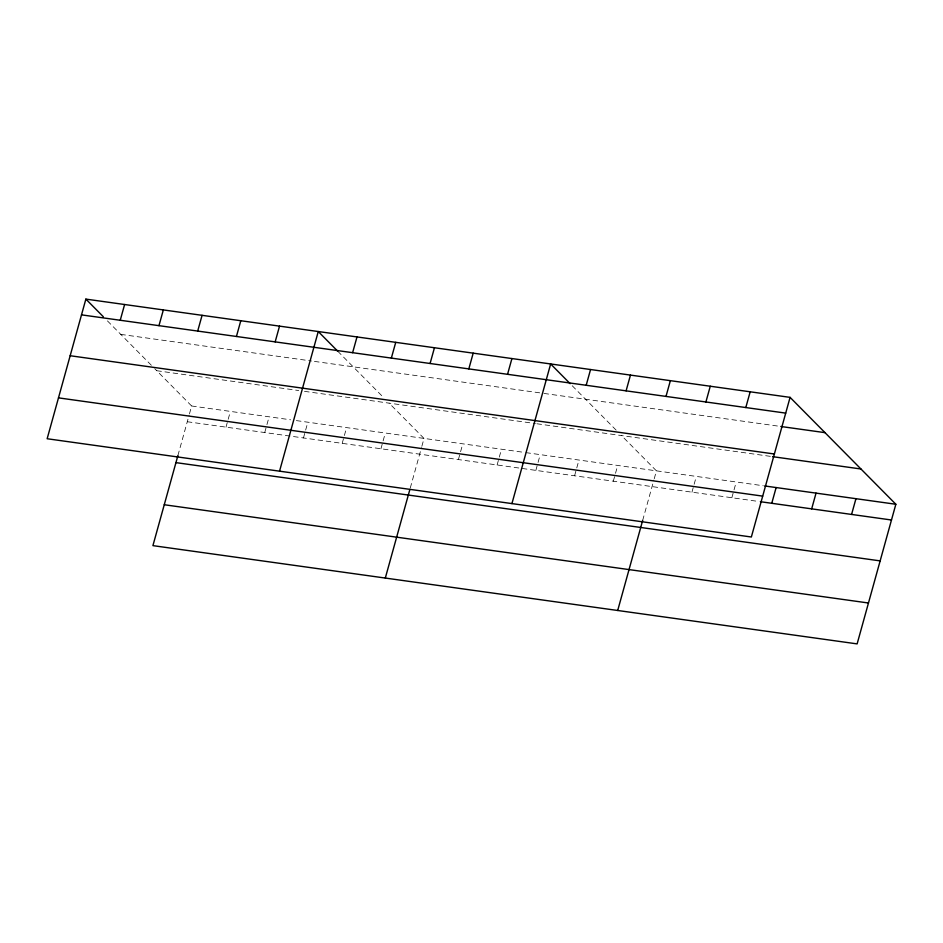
<?xml version="1.0" encoding="UTF-8"?>
<svg xmlns="http://www.w3.org/2000/svg" width="943" height="943" viewBox="0 0 943 943"><rect width="100%" height="100%" fill="white"/><g stroke="black" fill="none" stroke-linecap="round" stroke-linejoin="round"><path stroke-width="0.71" stroke-dasharray="4.71 3.54" d="M177.897 455.575L189.095 415.179M189.46 413.871L191.641 405.997L154.746 368.701M226.002 427.144L227.829 420.578M228.194 419.27L230.375 411.396M264.735 432.542L269.109 416.806M303.469 437.953L305.284 431.387M305.65 430.079L307.831 422.205M342.203 443.351L344.018 436.798M344.384 435.489L346.564 427.615M380.937 448.762L382.752 442.196M383.117 440.888L385.298 433.014M410.276 488.002L421.486 447.607M421.851 446.298L424.032 438.424L389.129 403.144M458.392 459.571L460.219 453.005M460.585 451.697L462.765 443.823M497.126 464.97L498.941 458.416M499.307 457.096L501.499 449.233M535.86 470.38L540.221 454.632M574.593 475.779L576.409 469.225M576.774 467.905L578.955 460.043M613.327 481.189L615.142 474.624M615.508 473.315L617.689 465.441M642.666 520.43L653.876 480.034M654.242 478.714L656.422 470.852L621.52 435.572M691.962 492.163L693.777 485.598M694.142 484.289L696.323 476.415M731.862 497.727L733.678 491.162M734.043 489.853L736.224 481.979M120.775 334.376L311.567 361.004M314.432 361.405L542.52 393.231M543.958 393.431L780.804 426.484M156.738 370.717L298.754 390.543M304.495 391.345L535.447 423.56M536.885 423.761L772.588 456.66M191.641 405.997L290.621 419.8M296.361 420.602L524.449 452.428M525.876 452.628L763.311 485.763M187.28 421.733L758.938 501.511M572.212 385.746L616.522 430.527M337.771 351.244L383.129 397.097M107.431 320.891L153.744 367.699"/><path stroke-width="1.41" d="M85.872 299.108L47.15 438.743L751.359 537.003L790.081 397.368L85.872 299.108L103.329 316.742M120.244 320.255L124.606 304.518M158.966 325.665L163.339 309.917M197.7 331.064L202.073 315.327M177.897 455.575L152.919 545.632L857.128 643.892L895.85 504.257L790.081 397.368M236.434 336.474L240.795 320.726M275.167 341.873L279.529 326.137M279.541 471.17L318.262 331.535L337.771 351.244M352.623 352.682L356.996 336.946M391.357 358.092L395.73 342.344M430.091 363.491L434.452 347.743M385.31 578.059L409.887 489.405M468.824 368.902L473.186 353.154M507.558 374.3L511.919 358.552M511.931 503.597L550.653 363.963L570.161 383.671M586.192 385.274L590.554 369.526M626.093 390.838L630.466 375.102M666.006 396.414L670.367 380.666M617.7 610.486L642.666 520.43M705.906 401.977L710.268 386.229M745.807 407.541L750.18 391.805M771.763 503.291L776.136 487.555M811.675 508.866L816.037 493.118M851.576 514.43L855.949 498.694M81.511 314.856L785.719 413.117M780.804 426.484L824.984 432.648M70.171 355.735L774.38 453.996M772.588 456.66L860.947 468.989M764.738 485.963L895.85 504.257M58.49 397.863L762.698 496.124M760.364 501.7L891.489 520.006M175.94 462.624L880.149 560.885M164.259 504.741L868.468 603.001"/></g></svg>
